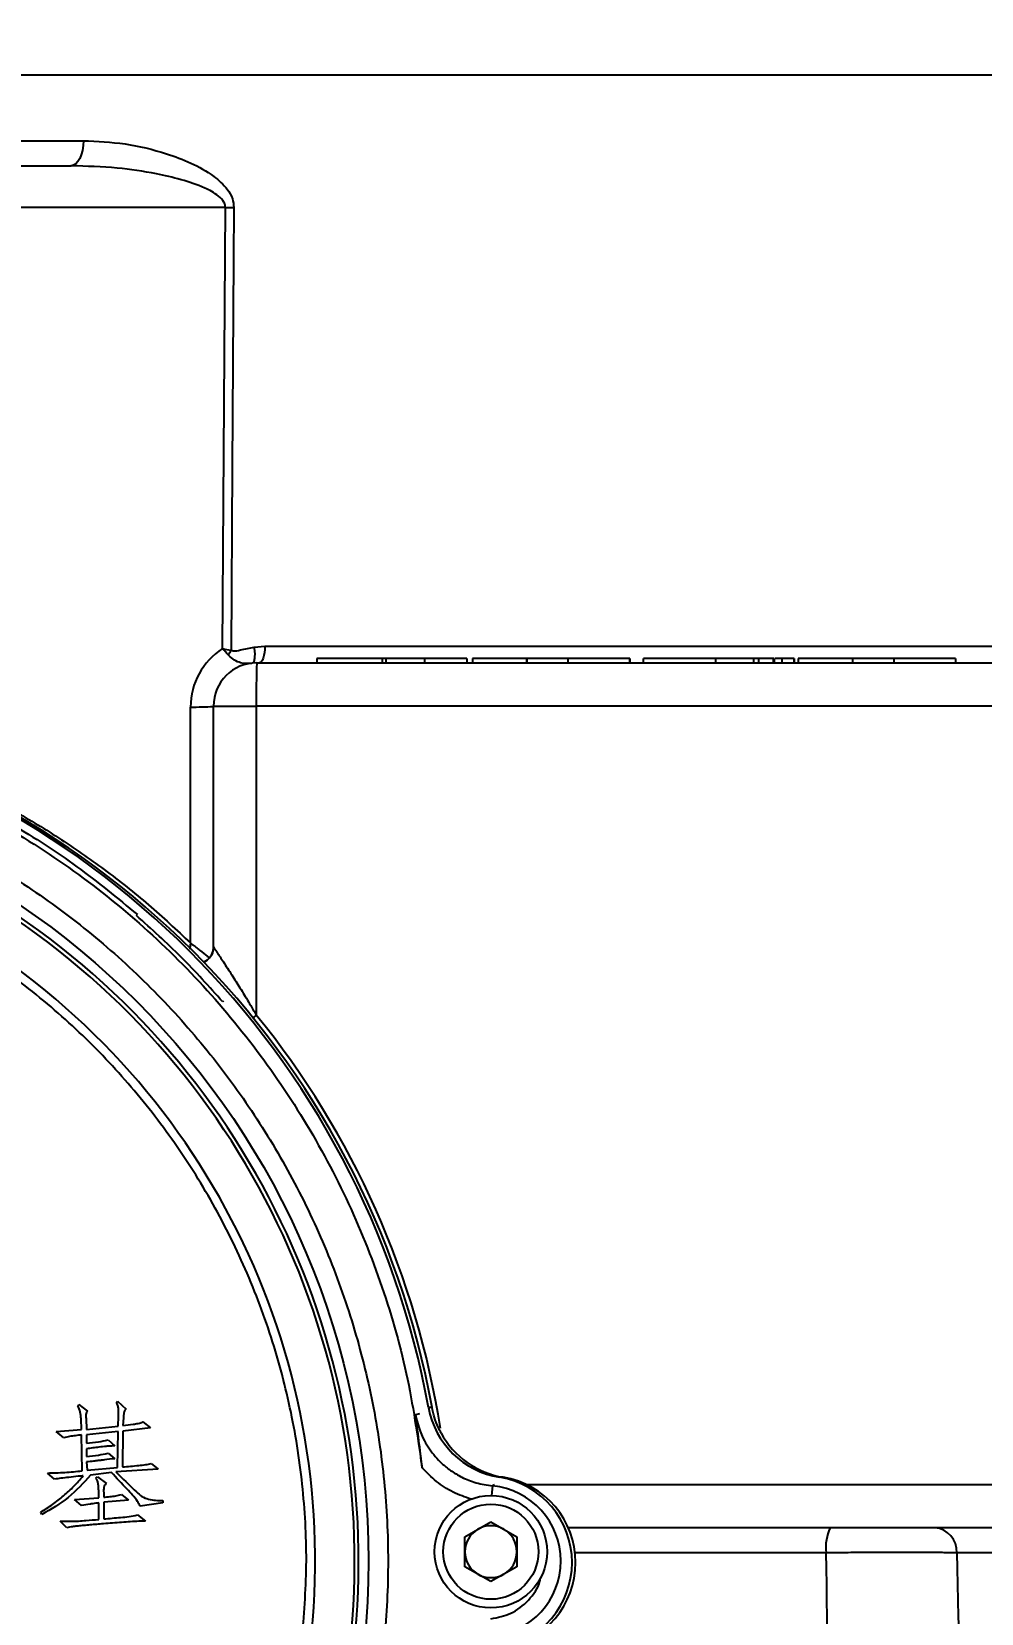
# Model space of a CAD drawing. Header units: millimetres. Extents: x 1561 to 4606, y 513 to 2666.
# Drawn here: x 2445.1 to 2554.9, y 2244.3 to 2427.2 of the extents above; entities that cross this region are included whole.
import ezdxf

# ---------------------------------------------------------------- set-up
doc = ezdxf.new("R2010")
doc.units = ezdxf.units.MM
doc.layers.add('AM_5', color=3, linetype='Continuous', lineweight=25)
doc.styles.add('SLDTEXTSTYLE1', font='txt.shx', dxfattribs={"width": 0.7, "bigfont": 'gbcbig.shx'})
doc.dimstyles.new('SLDDIMSTYLE12$0', dxfattribs={"dimtxt": 12, "dimasz": 10, "dimexe": 0, "dimexo": 0.0625, "dimgap": 0.875, "dimtad": 1, "dimdec": 1, "dimlfac": 1.8, "dimrnd": 1e-09, "dimzin": 12, "dimdsep": 46, "dimtxsty": 'SLDTEXTSTYLE1', "dimcen": 0.09, "dimdle": 8.16, "dimclrd": 3, "dimclre": 3, "dimadec": 0, "dimazin": 3, "dimtfac": 1, "dimtdec": 1, "dimtofl": 0, "dimtmove": 0, "dimatfit": 3, "dimfxl": 0, "dimfrac": 2, "dimtolj": 1, "dimlwd": 5, "dimlwe": 5, "dimarcsym": 0})

# ---------------------------------------------------------------- blocks, each defined once
blk = doc.blocks.new('*D49')
at = {"layer": 'AM_5', "color": 3, "lineweight": 5, "transparency": 16777216}
blk.add_line((2379.78, 2422.25), (2379.78, 2483.75), dxfattribs=at)
at = {"layer": 'AM_5', "color": 3, "linetype": 'Continuous', "lineweight": 5, "transparency": 16777216}
for p, q in [((2389.78, 2483.75), (2639.78, 2483.75)), ((2649.78, 2422.25), (2649.78, 2483.75))]:
    blk.add_line(p, q, dxfattribs=at)
at = {"layer": 'AM_5', "color": 3, "transparency": 16777216}
for points in [[(2389.78, 2485.42), (2389.78, 2482.08), (2379.78, 2483.75)], [(2639.78, 2485.42), (2639.78, 2482.08), (2649.78, 2483.75)]]:
    blk.add_solid(points, dxfattribs=at)
at = {"layer": 'Defpoints', "color": 0, "transparency": 16777216}
for p in [(2649.78, 2483.75), (2379.78, 2422.19), (2649.78, 2422.19)]:
    blk.add_point(p, dxfattribs=at)
at = {"layer": 'AM_5', "color": 0, "transparency": 16777216, "insert": (2514.78, 2498.34), "char_height": 12, "attachment_point": 5, "style": 'SLDTEXTSTYLE1'}
blk.add_mtext('\\A1;{\\H2.28571x;%%C270}', dxfattribs=at)
blk = doc.blocks.new('*D50')
at = {"layer": 'AM_5', "color": 3, "lineweight": 5, "transparency": 16777216}
blk.add_line((2500.81, 2466.01), (2106.41, 2466.01), dxfattribs=at)
at = {"layer": 'AM_5', "color": 3, "linetype": 'Continuous', "lineweight": 5, "transparency": 16777216}
for p, q in [((2106.41, 2456.01), (2106.41, 2142.23)), ((2512.48, 2132.23), (2106.41, 2132.23))]:
    blk.add_line(p, q, dxfattribs=at)
at = {"layer": 'AM_5', "color": 3, "transparency": 16777216}
for points in [[(2104.74, 2456.01), (2108.07, 2456.01), (2106.41, 2466.01)], [(2104.74, 2142.23), (2108.07, 2142.23), (2106.41, 2132.23)]]:
    blk.add_solid(points, dxfattribs=at)
at = {"layer": 'Defpoints', "color": 0, "transparency": 16777216}
for p in [(2500.87, 2466.01), (2106.41, 2132.23), (2512.55, 2132.23)]:
    blk.add_point(p, dxfattribs=at)
at = {"layer": 'AM_5', "color": 0, "transparency": 16777216, "insert": (2091.82, 2299.12), "char_height": 12, "attachment_point": 5, "rotation": 90, "style": 'SLDTEXTSTYLE1'}
blk.add_mtext('\\A1;{\\H2.28571x;335}', dxfattribs=at)

msp = doc.modelspace()

# ---------------------------------------------------------------- linework, layer by layer
at = {"color": 7, "linetype": 'Continuous', "lineweight": 25}
for p, q in [((2378.799, 2422.19), (2565.029, 2422.19)), ((2391.349, 2414.585), (2451.05, 2414.585)), ((2413.028, 2411.69), (2449.647, 2411.69)), ((2467.454, 2406.865), (2412.982, 2406.865)), ((2467.136, 2355.857), (2467.454, 2406.865)), ((2470.779, 2356.028), (2472.018, 2356.143)), ((2472.018, 2356.143), (2557.505, 2356.143)), ((2471.083, 2354.212), (2557.799, 2354.212)), ((2478.03, 2354.712), (2478.03, 2354.212)), ((2485.58, 2354.712), (2478.03, 2354.712)), ((2485.58, 2354.712), (2485.58, 2354.212)), ((2485.605, 2354.712), (2485.58, 2354.712)), ((2485.605, 2354.712), (2485.605, 2354.212)), ((2485.992, 2354.712), (2485.605, 2354.712)), ((2485.992, 2354.712), (2485.992, 2354.212)), ((2490.475, 2354.712), (2485.992, 2354.712)), ((2490.475, 2354.712), (2490.475, 2354.212)), ((2495.366, 2354.712), (2490.475, 2354.712)), ((2495.366, 2354.712), (2495.366, 2354.212)), ((2495.391, 2354.712), (2495.366, 2354.712)), ((2495.391, 2354.712), (2495.391, 2354.212)), ((2496.013, 2354.712), (2496.013, 2354.212)), ((2502.289, 2354.712), (2496.013, 2354.712)), ((2502.289, 2354.712), (2502.289, 2354.212)), ((2502.314, 2354.712), (2502.289, 2354.712)), ((2502.314, 2354.712), (2502.314, 2354.212)), ((2507.072, 2354.712), (2502.314, 2354.712)), ((2507.072, 2354.712), (2507.072, 2354.212)), ((2514.199, 2354.712), (2507.072, 2354.712)), ((2514.199, 2354.712), (2514.199, 2354.212)), ((2514.224, 2354.712), (2514.199, 2354.712)), ((2514.224, 2354.712), (2514.224, 2354.212)), ((2515.754, 2354.712), (2515.754, 2354.212)), ((2524.115, 2354.712), (2524.115, 2354.212)), ((2528.532, 2354.712), (2528.532, 2354.212)), ((2529.107, 2354.712), (2529.107, 2354.212)), ((2530.779, 2354.712), (2530.779, 2354.212)), ((2530.901, 2354.712), (2530.779, 2354.712)), ((2530.901, 2354.712), (2530.901, 2354.212)), ((2531.795, 2354.712), (2531.795, 2354.212)), ((2533.192, 2354.712), (2531.795, 2354.712)), ((2533.192, 2354.712), (2533.192, 2354.212)), ((2533.217, 2354.712), (2533.192, 2354.712)), ((2533.217, 2354.712), (2533.217, 2354.212)), ((2533.678, 2354.712), (2533.678, 2354.212)), ((2539.955, 2354.712), (2533.678, 2354.712)), ((2539.955, 2354.712), (2539.955, 2354.212)), ((2539.979, 2354.712), (2539.955, 2354.712)), ((2539.979, 2354.712), (2539.979, 2354.212)), ((2544.738, 2354.712), (2539.979, 2354.712)), ((2544.738, 2354.712), (2544.738, 2354.212)), ((2551.865, 2354.712), (2544.738, 2354.712)), ((2551.865, 2354.712), (2551.865, 2354.212)), ((2551.89, 2354.712), (2551.865, 2354.712)), ((2551.89, 2354.712), (2551.89, 2354.212)), ((2463.42, 2321.827), (2463.429, 2349.108)), ((2466.084, 2349.212), (2471.037, 2349.212)), ((2466.084, 2321.382), (2466.084, 2349.212)), ((2557.752, 2349.212), (2471.037, 2349.212)), ((2471.037, 2349.212), (2471.037, 2313.488)), ((2457.169, 2325.003), (2457.25, 2325.084)), ((2466.084, 2321.382), (2466.12, 2321.315)), ((2467.241, 2315.086), (2467.164, 2315.008)), ((2450.387, 2268.322), (2450.515, 2268.45)), ((2450.515, 2268.45), (2451.536, 2267.684)), ((2454.855, 2268.705), (2454.983, 2268.833)), ((2454.983, 2268.833), (2456.004, 2267.939)), ((2491.359, 2268.117), (2490.943, 2268.117)), ((2450.834, 2265.578), (2450.77, 2266.79)), ((2451.345, 2266.854), (2451.409, 2265.578)), ((2455.047, 2265.961), (2455.11, 2267.11)), ((2455.685, 2266.918), (2455.621, 2266.024)), ((2457.919, 2266.471), (2458.812, 2265.769)), ((2489.888, 2267.38), (2489.429, 2267.274)), ((2447.898, 2265.322), (2450.834, 2265.578)), ((2448.792, 2264.62), (2447.898, 2265.322)), ((2450.898, 2260.791), (2450.834, 2264.939)), ((2451.409, 2265.578), (2455.047, 2265.961)), ((2455.047, 2265.322), (2451.409, 2264.939)), ((2451.409, 2264.939), (2451.409, 2263.982)), ((2453.898, 2264.365), (2454.664, 2263.663)), ((2454.983, 2261.174), (2455.047, 2265.322)), ((2455.621, 2265.386), (2455.557, 2261.238)), ((2458.812, 2265.769), (2455.621, 2265.386)), ((2451.409, 2263.344), (2451.409, 2262.45)), ((2453.898, 2262.833), (2454.664, 2262.195)), ((2447.707, 2259.833), (2446.877, 2260.536)), ((2451.409, 2261.812), (2451.472, 2260.855)), ((2451.472, 2260.855), (2454.983, 2261.174)), ((2454.281, 2260.599), (2451.855, 2260.28)), ((2459.706, 2260.982), (2454.791, 2260.663)), ((2458.876, 2261.621), (2459.706, 2260.982)), ((2452.494, 2259.961), (2452.685, 2260.089)), ((2452.685, 2260.089), (2453.706, 2259.323)), ((2498.347, 2259.042), (2498.242, 2257.939)), ((2498.567, 2259.174), (2498.347, 2259.042)), ((2499.586, 2260.04), (2499.17, 2260.04)), ((2502.244, 2259.212), (2627.749, 2259.212)), ((2450.004, 2257.472), (2452.813, 2257.663)), ((2450.834, 2256.77), (2450.004, 2257.472)), ((2452.813, 2257.663), (2452.813, 2258.493)), ((2452.813, 2255.174), (2452.813, 2257.089)), ((2453.387, 2258.302), (2453.387, 2257.727)), ((2456.259, 2257.408), (2453.387, 2257.153)), ((2453.387, 2257.153), (2453.387, 2255.238)), ((2455.43, 2258.046), (2456.259, 2257.408)), ((2460.216, 2257.089), (2457.6, 2256.706)), ((2460.216, 2257.344), (2460.216, 2257.089)), ((2446.239, 2255.749), (2446.111, 2256.004)), ((2457.28, 2255.685), (2458.238, 2254.983)), ((2449.111, 2254.217), (2448.345, 2254.983)), ((2495.156, 2253.171), (2498.156, 2254.903)), ((2498.156, 2254.903), (2501.156, 2253.171)), ((2622.796, 2254.212), (2507.112, 2254.212)), ((2495.156, 2249.707), (2495.156, 2253.171)), ((2501.156, 2253.171), (2501.156, 2249.707)), ((2498.156, 2247.975), (2495.156, 2249.707)), ((2501.156, 2249.707), (2498.156, 2247.975)), ((2536.931, 2251.317), (2507.894, 2251.317)), ((2592.186, 2251.317), (2552.033, 2251.317))]:
    msp.add_line(p, q, dxfattribs=at)
at = {"color": 7, "linetype": 'Continuous', "lineweight": 25, "flags": 128}
for points in [[(2451.05, 2414.585), (2451.015, 2414.015), (2450.929, 2413.47), (2450.797, 2412.969), (2450.622, 2412.532), (2450.412, 2412.174), (2450.173, 2411.908), (2449.915, 2411.745), (2449.647, 2411.69)], [(2468.444, 2406.865), (2468.406, 2400.868), (2468.253, 2376.883), (2468.118, 2355.675)], [(2472.018, 2356.143), (2472.002, 2355.762), (2471.965, 2355.399), (2471.906, 2355.065), (2471.829, 2354.774), (2471.737, 2354.535), (2471.631, 2354.358), (2471.518, 2354.249), (2471.4, 2354.212)], [(2465.475, 2319.946), (2465.354, 2319.837), (2464.976, 2319.592)], [(2471.037, 2313.488), (2470.739, 2313.245), (2470.652, 2313.175)]]:
    msp.add_lwpolyline(points, dxfattribs=at)
at = {"color": 7, "linetype": 'Continuous', "lineweight": 25}
for centre, radius in [((2392.526, 2250.366), 91.48), ((2498.156, 2251.439), 6.5), ((2498.156, 2251.439), 5.5)]:
    msp.add_circle(centre, radius, dxfattribs=at)
for centre, radius, start, end in [((2467.949, 2488.265), 81.402, 269.65161, 270.34839), ((2462.479, 2358.512), 6.312, 327.47153, 333.29916), ((2471.083, 2349.212), 5, 90.00123, 180.00123), ((2606.142, 2350.462), 135.111, 178.40951, 180.53004), ((2392.564, 2250.193), 99.998, 10.32572, 79.67183), ((2392.981, 2250.193), 99.998, 10.32572, 79.67183), ((2463.789, 2394.218), 45.112, 269.5425, 272.91525), ((2392.526, 2250.366), 90.341, 353.64897, 186.35103), ((2392.526, 2250.366), 89.875, 353.64897, 186.35103), ((2392.526, 2250.366), 85.319, 353.33017, 186.66983), ((2464.084, 2321.382), 2, 314.08939, 0.00468), ((2393.18, 2250.191), 100.34, 8.89486, 39.11087), ((2500.78, 2269.909), 10, 190.32569, 260.73004), ((2501.197, 2269.909), 10, 208.40155, 260.73043), ((2497.526, 2250.366), 8.715, 275.40246, 84.59754), ((2497.562, 2250.19), 9.98, 279.27074, 80.72926), ((2497.978, 2250.19), 9.98, 279.27074, 80.72926), ((2498.156, 2251.439), 3, 120, 180), ((2498.156, 2251.439), 3, 60, 120), ((2498.156, 2251.439), 3, 0, 60), ((2541.935, 2252.005), 5.051, 154.09074, 187.8297), ((2549.246, 2251.432), 2.789, 357.62878, 85.33222), ((2498.156, 2251.439), 3, 180, 240), ((2498.156, 2251.439), 3, 300, 0), ((2498.156, 2251.439), 3, 240, 300)]:
    msp.add_arc(centre, radius, start, end, dxfattribs=at)
msp.add_ellipse((2471.429, 2349.108), major_axis=(5.273, 6.017), ratio=0.999674, start_param=1.2862569, end_param=2.290243, dxfattribs=at)
for points, knots in [([(2451.05, 2414.585), (2452.653, 2414.514), (2455.858, 2414.371), (2460.036, 2413.345), (2463.493, 2412.076), (2465.91, 2410.728), (2467.536, 2409.278), (2468.329, 2407.973), (2468.409, 2407.205), (2468.444, 2406.865)], [0, 0, 0, 0, 0.2471586, 0.4942516, 0.6433281, 0.7917771, 0.8949186, 0.9533643, 1, 1, 1, 1]), ([(2467.454, 2406.865), (2467.442, 2406.994), (2467.421, 2407.214), (2467.189, 2407.695), (2466.457, 2408.432), (2464.763, 2409.314), (2462.326, 2410.125), (2458.941, 2410.898), (2454.696, 2411.534), (2451.419, 2411.635), (2449.647, 2411.69)], [0, 0, 0, 0, 0.0195506, 0.0331429, 0.0802921, 0.1758879, 0.3265534, 0.4794068, 0.7186286, 1, 1, 1, 1]), ([(2467.801, 2355.117), (2467.586, 2355.36), (2467.368, 2355.606), (2467.138, 2355.854), (2467.136, 2355.857)], [0, 0, 0, 0, 0.988646, 1, 1, 1, 1]), ([(2467.136, 2355.857), (2467.139, 2355.856), (2467.472, 2355.793), (2467.797, 2355.734), (2468.118, 2355.675)], [0, 0, 0, 0, 0.0113379, 1, 1, 1, 1]), ([(2468.118, 2355.675), (2468.192, 2355.651), (2468.546, 2355.535), (2469.458, 2355.776), (2470.262, 2355.93), (2470.779, 2356.028)], [0, 0, 0, 0, 0.0857974, 0.4114987, 1, 1, 1, 1]), ([(2470.779, 2356.028), (2470.808, 2355.786), (2470.866, 2355.301), (2470.832, 2354.69), (2470.713, 2354.249), (2470.573, 2354.17), (2470.503, 2354.131)], [0, 0, 0, 0, 0.2500015, 0.500002, 0.7500015, 1, 1, 1, 1]), ([(2470.503, 2354.131), (2470.09, 2354.113), (2469.469, 2354.087), (2468.495, 2354.482), (2468.033, 2354.905), (2467.801, 2355.117)], [0, 0, 0, 0, 0.498626, 0.748287, 1, 1, 1, 1]), ([(2524.115, 2354.712), (2523.412, 2354.712), (2522.006, 2354.712), (2520.048, 2354.712), (2518.482, 2354.712), (2517.097, 2354.712), (2515.983, 2354.712), (2515.861, 2354.712), (2515.805, 2354.712)], [0, 0, 0, 0, 0.1292458, 0.2582816, 0.3873313, 0.5166242, 0.7750014, 1, 1, 1, 1]), ([(2528.532, 2354.712), (2528.173, 2354.712), (2527.455, 2354.712), (2525.948, 2354.712), (2524.81, 2354.712), (2524.115, 2354.712)], [0, 0, 0, 0, 0.2802018, 0.5601492, 1, 1, 1, 1]), ([(2529.107, 2354.712), (2528.983, 2354.712), (2528.762, 2354.712), (2528.603, 2354.712), (2528.532, 2354.712)], [0, 0, 0, 0, 0.5575041, 1, 1, 1, 1]), ([(2530.779, 2354.712), (2530.465, 2354.712), (2529.906, 2354.712), (2529.351, 2354.712), (2529.107, 2354.712)], [0, 0, 0, 0, 0.5605094, 1, 1, 1, 1]), ([(2531.795, 2354.712), (2531.642, 2354.712), (2531.333, 2354.712), (2531.052, 2354.712), (2531.024, 2354.712), (2531.018, 2354.712)], [0, 0, 0, 0, 0.4465927, 0.894873, 1, 1, 1, 1]), ([(2413.634, 2348.029), (2415.453, 2347.658), (2419.996, 2346.731), (2427.152, 2344.457), (2435.047, 2341.3), (2442.073, 2337.74), (2448.2, 2334.043), (2453.517, 2330.339), (2458.633, 2326.298), (2461.824, 2323.317), (2463.42, 2321.827)], [0, 0, 0, 0, 0.0975887, 0.2437225, 0.3941025, 0.5444826, 0.6574031, 0.7703236, 0.8851618, 1, 1, 1, 1]), ([(2476.242, 2240.576), (2476.493, 2243.471), (2477, 2249.311), (2476.598, 2258.168), (2475.315, 2267.031), (2473.065, 2275.756), (2469.902, 2284.192), (2465.881, 2292.197), (2461.091, 2299.649), (2455.604, 2306.497), (2449.44, 2312.743), (2442.594, 2318.365), (2435.11, 2323.289), (2427.099, 2327.411), (2418.694, 2330.658), (2410.041, 2332.962), (2401.29, 2334.39), (2395.431, 2334.565), (2392.526, 2334.652)], [0, 0, 0, 0, 0.0612816, 0.1235957, 0.1866179, 0.25, 0.3133821, 0.3764043, 0.4387184, 0.5, 0.5612816, 0.6235957, 0.6866179, 0.75, 0.8133821, 0.8764043, 0.9387184, 1, 1, 1, 1]), ([(2463.42, 2321.827), (2463.42, 2321.823), (2463.419, 2321.815), (2463.418, 2321.802), (2463.416, 2321.786), (2463.414, 2321.763), (2463.41, 2321.728), (2463.404, 2321.675), (2463.396, 2321.591), (2463.382, 2321.461), (2463.364, 2321.298), (2463.351, 2321.178), (2463.345, 2321.121)], [0, 0, 0, 0, 0.0160629, 0.0350859, 0.0542719, 0.0839567, 0.1299005, 0.2010605, 0.3114552, 0.4833594, 0.7534512, 1, 1, 1, 1]), ([(2463.42, 2321.827), (2463.423, 2321.824), (2463.43, 2321.819), (2463.44, 2321.811), (2463.453, 2321.801), (2463.47, 2321.787), (2463.498, 2321.765), (2463.54, 2321.732), (2463.606, 2321.68), (2463.709, 2321.599), (2463.872, 2321.471), (2464.138, 2321.261), (2464.665, 2320.847), (2465.235, 2320.398), (2465.544, 2320.159), (2465.628, 2320.094)], [0, 0, 0, 0, 0.0037041, 0.0080975, 0.0125246, 0.0193728, 0.0299691, 0.0463741, 0.0718081, 0.111377, 0.1734656, 0.2730827, 0.4438375, 0.8493193, 1, 1, 1, 1]), ([(2466.119, 2321.317), (2466.083, 2321.103), (2466.028, 2320.769), (2465.795, 2320.312), (2465.616, 2320.102), (2465.523, 2319.994)], [0, 0, 0, 0, 0.4634369, 0.7234421, 1, 1, 1, 1]), ([(2466.12, 2321.315), (2466.12, 2321.314), (2466.133, 2321.29), (2466.243, 2321.12), (2466.451, 2320.806), (2466.752, 2320.354), (2467.127, 2319.787), (2467.578, 2319.099), (2468.214, 2318.118), (2469.036, 2316.819), (2470.031, 2315.201), (2470.695, 2314.07), (2471.037, 2313.488)], [0, 0, 0, 0, 0.0016797, 0.0649717, 0.1327393, 0.2065082, 0.2857099, 0.3737676, 0.4712733, 0.6396437, 0.8141799, 1, 1, 1, 1]), ([(2465.472, 2319.963), (2465.369, 2319.851), (2465.241, 2319.711), (2464.977, 2319.625), (2464.925, 2319.608)], [0, 0, 0, 0, 0.8023421, 1, 1, 1, 1]), ([(2450.77, 2266.79), (2450.754, 2267.058), (2450.722, 2267.593), (2450.499, 2268.08), (2450.387, 2268.322)], [0, 0, 0, 0, 0.5014294, 1, 1, 1, 1]), ([(2455.11, 2267.11), (2455.117, 2267.383), (2455.128, 2267.796), (2455.043, 2268.343), (2454.917, 2268.586), (2454.855, 2268.705)], [0, 0, 0, 0, 0.5004867, 0.7563958, 1, 1, 1, 1]), ([(2456.004, 2267.939), (2455.963, 2267.915), (2455.881, 2267.868), (2455.785, 2267.702), (2455.695, 2267.387), (2455.689, 2267.106), (2455.685, 2266.918)], [0, 0, 0, 0, 0.1246065, 0.249783, 0.4997551, 1, 1, 1, 1]), ([(2492.401, 2265.152), (2492.283, 2265.383), (2491.987, 2265.964), (2491.614, 2266.952), (2491.444, 2267.726), (2491.359, 2268.117)], [0, 0, 0, 0, 0.2461834, 0.6204204, 1, 1, 1, 1]), ([(2451.536, 2267.684), (2451.518, 2267.678), (2451.482, 2267.665), (2451.425, 2267.614), (2451.365, 2267.494), (2451.322, 2267.231), (2451.336, 2267.005), (2451.345, 2266.854)], [0, 0, 0, 0, 0.0627384, 0.1251056, 0.2501602, 0.4999525, 1, 1, 1, 1]), ([(2455.621, 2266.024), (2456.011, 2266.072), (2456.595, 2266.144), (2457.273, 2266.255), (2457.591, 2266.331), (2457.732, 2266.374), (2457.803, 2266.395), (2457.863, 2266.423), (2457.9, 2266.455), (2457.919, 2266.471)], [0, 0, 0, 0, 0.49996, 0.749982, 0.8747254, 0.9164061, 0.9376784, 0.9687122, 1, 1, 1, 1]), ([(2490.2, 2261.155), (2490.08, 2262.223), (2489.839, 2264.37), (2489.566, 2266.303), (2489.429, 2267.274)], [0, 0, 0, 0, 0.4975573, 1, 1, 1, 1]), ([(2489.429, 2267.274), (2489.704, 2266.24), (2490.074, 2264.848), (2491.029, 2263.313), (2491.708, 2262.433), (2492.523, 2261.594), (2493.541, 2260.768), (2494.853, 2259.986), (2496.482, 2259.323), (2497.706, 2259.139), (2498.347, 2259.042)], [0, 0, 0, 0, 0.2442906, 0.329037, 0.4144904, 0.500125, 0.5979935, 0.7157718, 0.8510735, 1, 1, 1, 1]), ([(2450.834, 2264.939), (2450.591, 2264.911), (2450.126, 2264.857), (2449.44, 2264.78), (2449.007, 2264.673), (2448.792, 2264.62)], [0, 0, 0, 0, 0.3550758, 0.6787643, 1, 1, 1, 1]), ([(2451.409, 2263.982), (2451.864, 2264.026), (2452.701, 2264.107), (2453.523, 2264.284), (2453.898, 2264.365)], [0, 0, 0, 0, 0.5444227, 1, 1, 1, 1]), ([(2454.664, 2263.663), (2454.493, 2263.663), (2454.165, 2263.663), (2453.557, 2263.603), (2452.879, 2263.529), (2452.121, 2263.437), (2451.645, 2263.375), (2451.409, 2263.344)], [0, 0, 0, 0, 0.15654374, 0.3002265, 0.55985572, 0.78134838, 1, 1, 1, 1]), ([(2451.409, 2262.45), (2451.864, 2262.494), (2452.701, 2262.575), (2453.523, 2262.752), (2453.898, 2262.833)], [0, 0, 0, 0, 0.54442273, 1, 1, 1, 1]), ([(2446.877, 2260.536), (2447.549, 2260.553), (2448.892, 2260.587), (2450.229, 2260.723), (2450.898, 2260.791)], [0, 0, 0, 0, 0.4998338, 1, 1, 1, 1]), ([(2454.664, 2262.195), (2454.266, 2262.147), (2453.765, 2262.086), (2453.235, 2262.022), (2453.094, 2262.005), (2453.054, 2262), (2452.948, 2261.987), (2452.672, 2261.956), (2452.129, 2261.894), (2451.68, 2261.843), (2451.409, 2261.812)], [0, 0, 0, 0, 0.3664455, 0.4623341, 0.4884448, 0.4960418, 0.4999998, 0.5858417, 0.75, 1, 1, 1, 1]), ([(2457.6, 2256.706), (2457.502, 2256.888), (2457.108, 2257.619), (2455.9, 2258.856), (2454.879, 2259.955), (2454.281, 2260.599)], [0, 0, 0, 0, 0.1204989, 0.4845828, 1, 1, 1, 1]), ([(2454.791, 2260.663), (2454.928, 2260.532), (2455.722, 2259.764), (2456.704, 2258.804), (2457.783, 2257.795), (2458.828, 2257.376), (2459.66, 2257.357), (2460.216, 2257.344)], [0, 0, 0, 0, 0.0858222, 0.500579, 0.6255537, 0.7499526, 1, 1, 1, 1]), ([(2455.557, 2261.238), (2455.868, 2261.265), (2456.498, 2261.322), (2457.402, 2261.406), (2458.095, 2261.489), (2458.572, 2261.552), (2458.775, 2261.598), (2458.876, 2261.621)], [0, 0, 0, 0, 0.2800254, 0.5679935, 0.8139788, 0.90683, 1, 1, 1, 1]), ([(2495.878, 2257.497), (2495.168, 2257.751), (2493.741, 2258.262), (2491.8, 2259.507), (2490.734, 2260.605), (2490.2, 2261.155)], [0, 0, 0, 0, 0.3300361, 0.66399882, 1, 1, 1, 1]), ([(2446.111, 2256.004), (2446.567, 2256.297), (2447.48, 2256.883), (2448.759, 2257.889), (2449.964, 2258.984), (2450.672, 2259.806), (2451.026, 2260.216)], [0, 0, 0, 0, 0.2500184, 0.50003, 0.7500152, 1, 1, 1, 1]), ([(2451.855, 2260.28), (2451.039, 2259.378), (2449.404, 2257.573), (2447.294, 2256.357), (2446.239, 2255.749)], [0, 0, 0, 0, 0.49972606, 1, 1, 1, 1]), ([(2451.026, 2260.216), (2450.834, 2260.196), (2450.281, 2260.137), (2449.71, 2260.074), (2449.04, 2260.001), (2448.487, 2259.939), (2447.952, 2259.867), (2447.707, 2259.833)], [0, 0, 0, 0, 0.1726098, 0.5000206, 0.5157116, 0.7774565, 1, 1, 1, 1]), ([(2452.813, 2258.493), (2452.804, 2258.747), (2452.791, 2259.127), (2452.68, 2259.628), (2452.556, 2259.85), (2452.494, 2259.961)], [0, 0, 0, 0, 0.5002034, 0.7503812, 1, 1, 1, 1]), ([(2453.706, 2259.323), (2453.665, 2259.299), (2453.583, 2259.25), (2453.473, 2259.093), (2453.364, 2258.777), (2453.378, 2258.492), (2453.387, 2258.302)], [0, 0, 0, 0, 0.1249641, 0.2504056, 0.5000303, 1, 1, 1, 1]), ([(2452.813, 2257.089), (2452.585, 2257.057), (2452.289, 2257.015), (2451.958, 2256.967), (2451.525, 2256.904), (2451.162, 2256.834), (2450.834, 2256.77)], [0, 0, 0, 0, 0.3449558, 0.4462952, 0.5002092, 1, 1, 1, 1]), ([(2453.387, 2257.727), (2453.635, 2257.755), (2454.104, 2257.808), (2454.792, 2257.881), (2455.218, 2257.992), (2455.43, 2258.046)], [0, 0, 0, 0, 0.3619719, 0.6841185, 1, 1, 1, 1]), ([(2448.345, 2254.983), (2448.778, 2254.967), (2449.772, 2254.929), (2451.262, 2255.042), (2452.317, 2255.132), (2452.813, 2255.174)], [0, 0, 0, 0, 0.289978, 0.6665707, 1, 1, 1, 1]), ([(2453.387, 2255.238), (2453.713, 2255.263), (2454.365, 2255.314), (2455.342, 2255.401), (2456.32, 2255.486), (2456.961, 2255.619), (2457.28, 2255.685)], [0, 0, 0, 0, 0.2501141, 0.5002263, 0.7503325, 1, 1, 1, 1]), ([(2458.238, 2254.983), (2457.896, 2254.974), (2457.223, 2254.955), (2456.216, 2254.887), (2455.192, 2254.815), (2454.162, 2254.736), (2453.213, 2254.656), (2452.371, 2254.588), (2451.633, 2254.522), (2450.939, 2254.457), (2450.331, 2254.393), (2449.726, 2254.333), (2449.337, 2254.26), (2449.111, 2254.217)], [0, 0, 0, 0, 0.111912, 0.2203794, 0.3303488, 0.4480332, 0.5586453, 0.6421864, 0.7244882, 0.8011937, 0.8704803, 0.9246662, 1, 1, 1, 1]), ([(2552.033, 2251.317), (2551.569, 2251.321), (2550.632, 2251.328), (2548.806, 2251.335), (2546.726, 2251.338), (2544.423, 2251.338), (2541.978, 2251.335), (2539.449, 2251.328), (2537.77, 2251.321), (2536.931, 2251.317)], [0, 0, 0, 0, 0.1404807, 0.2837071, 0.4269332, 0.5702047, 0.7134763, 0.856738, 1, 1, 1, 1]), ([(2538.871, 2132.19), (2538.531, 2152.284), (2537.86, 2191.992), (2537.238, 2231.702), (2536.931, 2251.317)], [0, 0, 0, 0, 0.50602862, 1, 1, 1, 1]), ([(2552.033, 2251.317), (2552.482, 2231.702), (2553.391, 2191.993), (2554.37, 2152.284), (2554.865, 2132.19)], [0, 0, 0, 0, 0.4939776, 1, 1, 1, 1]), ([(2498.158, 2243.68), (2498.948, 2243.837), (2500.584, 2244.162), (2502.562, 2245.758), (2503.714, 2247.305), (2503.867, 2248.271), (2503.887, 2248.396)], [0, 0, 0, 0, 0.3027449, 0.6273546, 0.9519642, 1, 1, 1, 1])]:
    msp.add_open_spline(points, degree=3, knots=knots, dxfattribs=at)
for points in [[(2403.316, 2348.039), (2406.967, 2347.515), (2414.271, 2346.467), (2424.914, 2343.347), (2435.157, 2339.14), (2444.857, 2333.784), (2453.897, 2327.38), (2462.159, 2319.998), (2469.54, 2311.736), (2475.945, 2302.697), (2481.3, 2292.996), (2485.508, 2282.753), (2488.628, 2272.11), (2489.676, 2264.807), (2490.2, 2261.155)], [(2409.554, 2347.785), (2412.468, 2347.198), (2418.296, 2346.022), (2426.79, 2343.269), (2435.019, 2339.822), (2442.89, 2335.622), (2450.391, 2330.777), (2454.984, 2327.002), (2457.28, 2325.115)], [(2392.526, 2344.106), (2395.594, 2344.019), (2401.729, 2343.845), (2410.843, 2342.442), (2419.781, 2340.217), (2428.457, 2337.109), (2436.786, 2333.171), (2444.689, 2328.433), (2452.09, 2322.945), (2458.917, 2316.757), (2465.105, 2309.93), (2470.594, 2302.529), (2475.331, 2294.626), (2479.27, 2286.296), (2482.374, 2277.621), (2484.613, 2268.683), (2485.965, 2259.569), (2486.417, 2250.366), (2485.965, 2241.163), (2484.613, 2232.048), (2482.374, 2223.111), (2479.27, 2214.435), (2475.331, 2206.106), (2470.594, 2198.203), (2465.105, 2190.802), (2458.917, 2183.975), (2452.09, 2177.787), (2444.689, 2172.298), (2436.786, 2167.561), (2428.457, 2163.622), (2419.781, 2160.515), (2410.843, 2158.289), (2401.729, 2156.886), (2395.594, 2156.712), (2392.526, 2156.625)], [(2467.164, 2315.008), (2465.588, 2316.764), (2462.435, 2320.275), (2458.924, 2323.427), (2457.169, 2325.003)]]:
    msp.add_open_spline(points, degree=3, dxfattribs=at)

# ---------------------------------------------------------------- dimensions: what is measured, and where the dimension line sits
at = {"layer": 'AM_5'}
dim = msp.add_linear_dim(base=(2649.783, 2483.75), p1=(2379.783, 2422.19), p2=(2649.783, 2422.19), text='{\\H2.28571x;%%C270}', dimstyle='SLDDIMSTYLE12$0', override={"dimlfac": 1}, dxfattribs=at)
dim.commit()
dim.dimension.update_dxf_attribs({"geometry": '*D49', "text_midpoint": (2514.783, 2498.339)})
dim = msp.add_linear_dim(base=(2106.407, 2132.226), p1=(2500.869, 2466.011), p2=(2512.545, 2132.226), angle=90, text='{\\H2.28571x;335}', dimstyle='SLDDIMSTYLE12$0', override={"dimlfac": 1}, dxfattribs=at)
dim.commit()
dim.dimension.update_dxf_attribs({"geometry": '*D50', "text_midpoint": (2091.818, 2299.119)})

doc.saveas('drawing.dxf')
